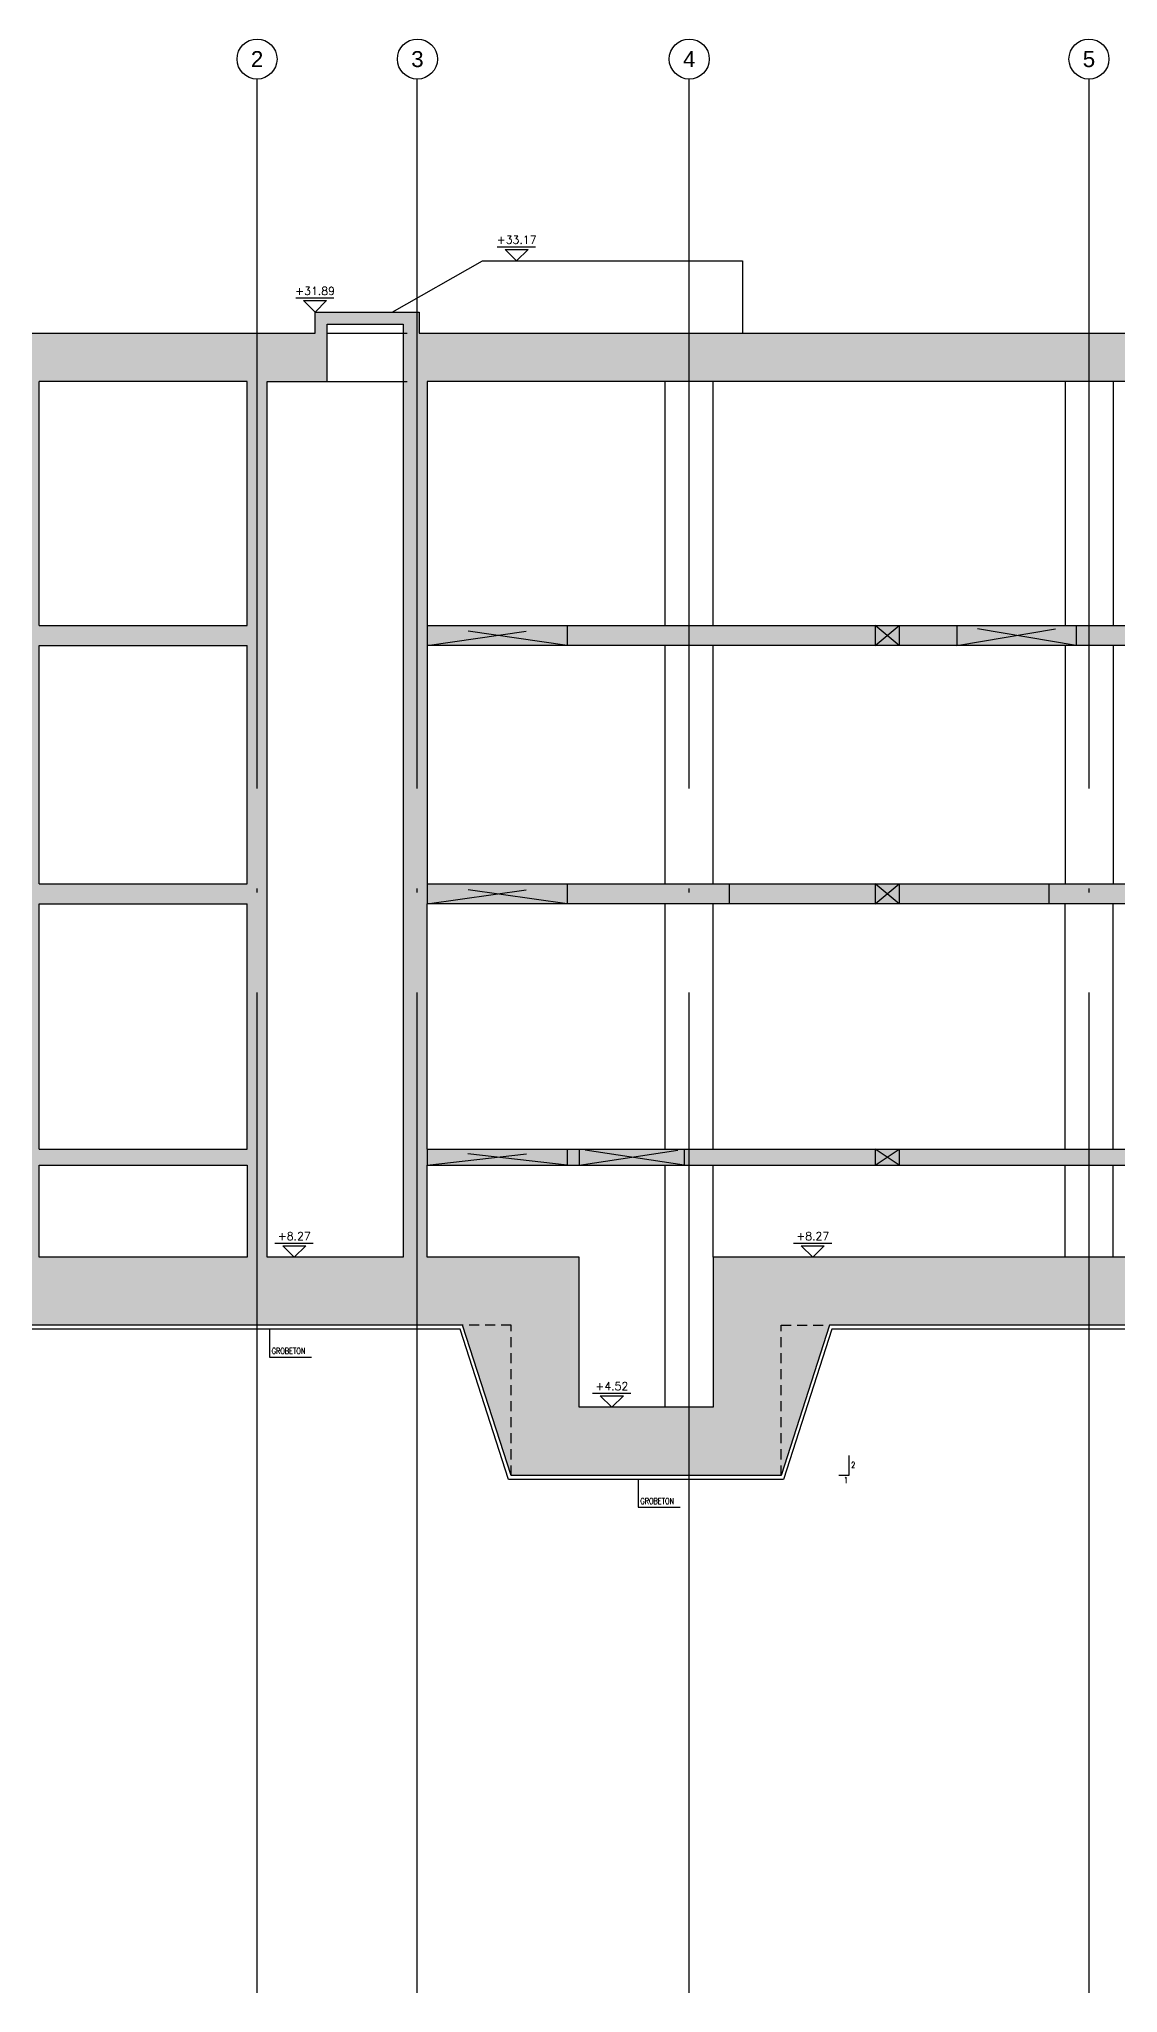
# Model space of a CAD drawing. Header units: millimetres. Extents: x 400408 to 401352, y 4543980 to 4544157.
# Drawn here: x 400633.78 to 400660.76, y 4544019.35 to 4544068.18 of the extents above; entities that cross this region are included whole.
import ezdxf
from ezdxf.enums import TextEntityAlignment as Align

# ---------------------------------------------------------------- set-up
doc = ezdxf.new("R2010")
doc.units = ezdxf.units.MM
for name, pattern in [('AKS', [3, 2.5, -0.25, 0, -0.25]), ('CIZGI', [0.4, 0.25, -0.15]), ('CONTINU', [0]), ('HIDDEN', [0.375, 0.25, -0.125])]:
    doc.linetypes.add(name, pattern=pattern)
for name, color, linetype in [('aks prota', 2, 'AKS'), ('caks prota', 4, 'Continuous'), ('görünüş prota', 4, 'Continuous'), ('kesik prota', 2, 'CIZGI'), ('kesit prota', 1, 'Continuous'), ('kesit tarama prota', 252, 'Continuous'), ('kot prota', 4, 'Continuous'), ('merdiven prota', 2, 'Continuous'), ('PRT-CST-rc_level', 6, 'Continuous'), ('PRT-CST-rc_levermark', 4, 'Continuous'), ('st_s_not yazısı', 6, 'Continuous'), ('st_s_not çizgisi', 4, 'CIZGI'), ('st_s_ölçü', 4, 'Continuous'), ('taks prota', 7, 'Continuous')]:
    doc.layers.add(name, color=color, linetype=linetype)
doc.styles.add('NOT', font='romanstw.shx')
doc.styles.add('OLCU', font='romanstw.shx')
doc.styles.add('TAKS', font='Arial Unicode.ttf')

# ---------------------------------------------------------------- blocks, each defined once
blk = doc.blocks.new('KOTK5')
at = {"layer": 'PRT-CST-rc_levermark'}
blk.add_line((217, 160), (-213, 160), dxfattribs=at)
blk.add_lwpolyline([(130, 130), (-130, 130), (0, 0)], close=True, dxfattribs=at)
at = {"layer": 'PRT-CST-rc_level', "style": 'OLCU'}
blk.add_attdef('000.00', text='', height=90, dxfattribs=at).set_placement((0, 193), align=Align.CENTER)

msp = doc.modelspace()

# ---------------------------------------------------------------- hatches: boundary and pattern name
at = {"layer": 'kesit tarama prota'}
h = msp.add_hatch(color=256, dxfattribs=at)
h.dxf.hatch_style = 1
h.paths.add_polyline_path([(400719.007, 4544024.228), (400694.741, 4544024.228), (400694.741, 4544025.858), (400740.506, 4544025.858), (400740.506, 4544024.228), (400720.347, 4544024.228), (400720.347, 4544021.678), (400753.947, 4544021.678), (400753.947, 4544024.228), (400753.947, 4544037.738), (400753.922, 4544037.738), (400753.922, 4544040.038), (400754.422, 4544040.038), (400754.422, 4544040.238), (400756.801, 4544040.238), (400756.801, 4544037.738), (400753.947, 4544037.738), (400753.947, 4544036.038), (400773.976, 4544036.038), (400775.185, 4544032.288), (400783.283, 4544032.288), (400783.283, 4544060.828), (400775.181, 4544060.828), (400775.181, 4544063.488), (400772.583, 4544063.488), (400772.583, 4544060.828), (400768.283, 4544060.828), (400768.283, 4544063.998), (400767.983, 4544063.998), (400767.983, 4544059.628), (400772.383, 4544059.628), (400772.383, 4544053.528), (400772.383, 4544053.028), (400772.383, 4544047.068), (400772.383, 4544046.568), (400772.383, 4544037.738), (400757.101, 4544037.738), (400757.101, 4544040.038), (400770.583, 4544040.038), (400770.583, 4544040.438), (400754.222, 4544040.438), (400754.222, 4544040.238), (400753.922, 4544040.238), (400753.922, 4544040.628), (400753.622, 4544040.628), (400753.622, 4544040.798), (400753.322, 4544040.798), (400753.322, 4544040.968), (400753.022, 4544040.968), (400753.022, 4544041.138), (400752.722, 4544041.138), (400752.722, 4544041.308), (400752.422, 4544041.308), (400752.422, 4544041.478), (400752.122, 4544041.478), (400752.122, 4544041.648), (400751.822, 4544041.648), (400751.822, 4544041.818), (400751.522, 4544041.818), (400751.522, 4544041.988), (400751.222, 4544041.988), (400751.222, 4544042.158), (400750.922, 4544042.158), (400750.922, 4544042.328), (400750.622, 4544042.328), (400750.622, 4544042.498), (400750.322, 4544042.498), (400750.322, 4544042.668), (400749.122, 4544042.668), (400749.122, 4544042.838), (400748.822, 4544042.838), (400748.822, 4544043.008), (400748.522, 4544043.008), (400748.522, 4544043.178), (400748.222, 4544043.178), (400748.222, 4544043.348), (400747.922, 4544043.348), (400747.922, 4544043.518), (400747.622, 4544043.518), (400747.622, 4544043.688), (400747.322, 4544043.688), (400747.322, 4544043.858), (400747.022, 4544043.858), (400747.022, 4544044.028), (400746.722, 4544044.028), (400746.722, 4544044.198), (400746.422, 4544044.198), (400746.422, 4544044.368), (400746.122, 4544044.368), (400746.122, 4544044.538), (400745.822, 4544044.538), (400745.822, 4544044.708), (400745.522, 4544044.708), (400745.522, 4544044.878), (400744.322, 4544044.878), (400744.322, 4544045.048), (400744.022, 4544045.048), (400744.022, 4544045.218), (400743.722, 4544045.218), (400743.722, 4544045.388), (400743.422, 4544045.388), (400743.422, 4544045.558), (400743.122, 4544045.558), (400743.122, 4544045.728), (400742.822, 4544045.728), (400742.822, 4544045.898), (400742.522, 4544045.898), (400742.522, 4544046.068), (400742.222, 4544046.068), (400742.222, 4544046.238), (400741.922, 4544046.238), (400741.922, 4544046.408), (400741.622, 4544046.408), (400741.622, 4544046.578), (400741.322, 4544046.578), (400741.322, 4544046.748), (400741.022, 4544046.748), (400741.022, 4544046.918), (400740.722, 4544046.918), (400740.722, 4544047.068), (400725.497, 4544047.068), (400725.497, 4544052.978), (400725.197, 4544052.978), (400725.197, 4544047.068), (400719.197, 4544047.068), (400719.197, 4544052.978), (400718.897, 4544052.978), (400718.897, 4544047.068), (400718.897, 4544046.968), (400718.647, 4544046.968), (400718.647, 4544047.068), (400703.387, 4544047.068), (400703.387, 4544046.568), (400738.171, 4544046.568), (400738.171, 4544045.068), (400742.493, 4544045.068), (400750.513, 4544040.438), (400705.687, 4544040.438), (400705.687, 4544040.038), (400751.001, 4544040.038), (400751.001, 4544037.738), (400730.217, 4544037.738), (400730.217, 4544039.988), (400729.917, 4544039.988), (400729.917, 4544037.738), (400712.917, 4544037.738), (400712.917, 4544039.988), (400712.617, 4544039.988), (400712.617, 4544037.738), (400705.787, 4544037.738), (400705.787, 4544036.738), (400750.885, 4544036.738), (400750.885, 4544032.278), (400705.787, 4544032.278), (400705.787, 4544030.778), (400703.687, 4544030.778), (400703.687, 4544032.278), (400686.376, 4544032.278), (400686.376, 4544032.078), (400686.076, 4544032.078), (400686.076, 4544032.468), (400685.786, 4544032.468), (400685.786, 4544032.638), (400685.496, 4544032.638), (400685.496, 4544032.808), (400685.206, 4544032.808), (400685.206, 4544032.978), (400684.916, 4544032.978), (400684.916, 4544033.148), (400684.626, 4544033.148), (400684.626, 4544033.318), (400684.336, 4544033.318), (400684.336, 4544033.488), (400684.046, 4544033.488), (400684.046, 4544033.658), (400683.756, 4544033.658), (400683.756, 4544033.828), (400683.466, 4544033.828), (400683.466, 4544033.998), (400683.176, 4544033.998), (400683.176, 4544034.168), (400682.886, 4544034.168), (400682.886, 4544034.338), (400682.596, 4544034.338), (400682.596, 4544034.508), (400682.306, 4544034.508), (400682.306, 4544034.678), (400682.016, 4544034.678), (400682.016, 4544034.848), (400681.726, 4544034.848), (400681.726, 4544035.018), (400680.236, 4544035.018), (400680.236, 4544035.188), (400679.946, 4544035.188), (400679.946, 4544035.358), (400679.656, 4544035.358), (400679.656, 4544035.528), (400679.366, 4544035.528), (400679.366, 4544035.698), (400679.076, 4544035.698), (400679.076, 4544035.868), (400678.786, 4544035.868), (400678.786, 4544036.038), (400678.496, 4544036.038), (400678.496, 4544036.208), (400678.206, 4544036.208), (400678.206, 4544036.378), (400677.916, 4544036.378), (400677.916, 4544036.548), (400677.626, 4544036.548), (400677.626, 4544036.718), (400677.336, 4544036.718), (400677.336, 4544036.888), (400677.046, 4544036.888), (400677.046, 4544037.058), (400676.756, 4544037.058), (400676.756, 4544037.228), (400676.466, 4544037.228), (400676.466, 4544037.398), (400676.176, 4544037.398), (400676.176, 4544037.568), (400675.886, 4544037.568), (400675.886, 4544037.738), (400674.396, 4544037.738), (400674.396, 4544037.908), (400674.106, 4544037.908), (400674.106, 4544038.078), (400673.816, 4544038.078), (400673.816, 4544038.248), (400673.526, 4544038.248), (400673.526, 4544038.418), (400673.236, 4544038.418), (400673.236, 4544038.588), (400672.946, 4544038.588), (400672.946, 4544038.758), (400672.656, 4544038.758), (400672.656, 4544038.928), (400672.366, 4544038.928), (400672.366, 4544039.098), (400672.076, 4544039.098), (400672.076, 4544039.268), (400671.786, 4544039.268), (400671.786, 4544039.438), (400671.496, 4544039.438), (400671.496, 4544039.608), (400671.206, 4544039.608), (400671.206, 4544039.778), (400670.916, 4544039.778), (400670.916, 4544039.948), (400670.626, 4544039.948), (400670.626, 4544040.118), (400670.336, 4544040.118), (400670.336, 4544040.288), (400670.046, 4544040.288), (400670.046, 4544040.438), (400643.483, 4544040.438), (400643.483, 4544046.568), (400651.033, 4544046.568), (400651.033, 4544047.068), (400643.483, 4544047.068), (400643.483, 4544053.028), (400679.943, 4544053.028), (400679.943, 4544053.528), (400643.483, 4544053.528), (400643.483, 4544059.628), (400661.79, 4544059.628), (400661.79, 4544062.208), (400661.49, 4544062.208), (400661.49, 4544060.828), (400643.283, 4544060.828), (400643.283, 4544061.358), (400640.683, 4544061.358), (400640.683, 4544060.828), (400632.583, 4544060.828), (400632.583, 4544036.038), (400644.373, 4544036.038), (400645.583, 4544032.288), (400652.333, 4544032.288), (400653.542, 4544036.038), (400669.334, 4544036.038), (400672.014, 4544030.678), (400681.302, 4544030.678), (400681.302, 4544032.278), (400680.236, 4544032.278), (400680.236, 4544034.818), (400681.382, 4544034.818), (400685.776, 4544032.242), (400685.776, 4544031.248), (400684.359, 4544031.248), (400684.359, 4544031.878), (400683.204, 4544031.878), (400683.204, 4544032.278), (400681.302, 4544032.278), (400681.302, 4544030.678), (400681.302, 4544024.228), (400681.302, 4544021.678), (400719.007, 4544021.678)])
h.paths.add_polyline_path([(400693.041, 4544026.158), (400693.041, 4544025.858), (400694.316, 4544025.858), (400694.316, 4544024.228), (400693.227, 4544024.228), (400691.544, 4544023.678), (400689.264, 4544023.678), (400687.581, 4544024.228), (400684.364, 4544024.228), (400684.364, 4544030.378), (400689.807, 4544030.378), (400689.807, 4544031.678), (400703.087, 4544031.678), (400703.087, 4544030.178), (400706.387, 4544030.178), (400706.387, 4544031.678), (400750.885, 4544031.678), (400750.885, 4544024.228), (400747.668, 4544024.228), (400745.985, 4544023.678), (400743.705, 4544023.678), (400742.022, 4544024.228), (400740.933, 4544024.228), (400740.933, 4544025.858), (400742.208, 4544025.858), (400742.208, 4544026.158)], flags=16)
h.paths.add_polyline_path([(400689.207, 4544030.778), (400686.076, 4544030.778), (400686.076, 4544031.878), (400686.576, 4544031.878), (400686.576, 4544032.078), (400689.207, 4544032.078)], flags=16)
h.paths.add_polyline_path([(400679.936, 4544032.278), (400673.714, 4544032.278), (400673.714, 4544037.138), (400673.714, 4544037.738), (400668.527, 4544037.738), (400668.527, 4544040.238), (400669.736, 4544040.238), (400673.714, 4544037.906), (400673.714, 4544037.738), (400673.714, 4544037.138), (400674.932, 4544037.138), (400679.936, 4544034.249)], flags=16)
h.paths.add_polyline_path([(400668.227, 4544037.738), (400650.933, 4544037.738), (400650.633, 4544037.738), (400650.633, 4544033.988), (400647.283, 4544033.988), (400647.283, 4544037.738), (400646.983, 4544037.738), (400643.483, 4544037.738), (400643.483, 4544040.038), (400668.227, 4544040.038)], flags=16)
h.paths.add_polyline_path([(400738.771, 4544045.568), (400738.771, 4544046.868), (400740.404, 4544046.868), (400742.627, 4544045.608), (400742.627, 4544045.568)], flags=16)
h.paths.add_polyline_path([(400744.322, 4544044.59), (400744.322, 4544044.678), (400745.169, 4544044.678), (400748.822, 4544042.608), (400748.822, 4544041.992)], flags=16)
h.paths.add_polyline_path([(400749.122, 4544041.818), (400749.122, 4544042.468), (400749.969, 4544042.468), (400753.622, 4544040.398), (400753.622, 4544037.738), (400751.501, 4544037.738), (400751.501, 4544040.445)], flags=16)
h.paths.add_polyline_path([(400642.883, 4544037.738), (400639.483, 4544037.738), (400639.483, 4544059.628), (400640.983, 4544059.628), (400640.983, 4544061.058), (400642.883, 4544061.058)], flags=16)
h.paths.add_polyline_path([(400638.983, 4544037.738), (400633.783, 4544037.738), (400633.783, 4544040.038), (400638.983, 4544040.038)], flags=16)
h.paths.add_polyline_path([(400638.983, 4544040.438), (400633.783, 4544040.438), (400633.783, 4544046.568), (400638.983, 4544046.568)], flags=16)
h.paths.add_polyline_path([(400638.983, 4544047.068), (400633.783, 4544047.068), (400633.783, 4544053.028), (400638.983, 4544053.028)], flags=16)
h.paths.add_polyline_path([(400638.983, 4544053.528), (400633.783, 4544053.528), (400633.783, 4544059.628), (400638.983, 4544059.628)], flags=16)
h.paths.add_polyline_path([(400772.985, 4544037.738), (400772.985, 4544063.288), (400774.881, 4544063.288), (400774.881, 4544059.628), (400776.385, 4544059.628), (400776.385, 4544037.738)], flags=16)
h.paths.add_polyline_path([(400776.885, 4544033.988), (400776.885, 4544040.038), (400782.083, 4544040.038), (400782.083, 4544037.738), (400782.083, 4544033.988)], flags=16)
h.paths.add_polyline_path([(400776.885, 4544040.438), (400776.885, 4544046.568), (400782.083, 4544046.568), (400782.083, 4544040.438)], flags=16)
h.paths.add_polyline_path([(400776.885, 4544047.068), (400776.885, 4544053.028), (400782.083, 4544053.028), (400782.083, 4544047.068)], flags=16)
h.paths.add_polyline_path([(400776.885, 4544053.528), (400776.885, 4544059.628), (400782.083, 4544059.628), (400782.083, 4544053.528)], flags=16)
h = msp.add_hatch(dxfattribs=at)
h.set_pattern_fill('DOTS', color=2, scale=0.05, angle=36)
h.set_pattern_definition([(36, (401030.68156, 4543716.28813), (-0.014547592, 0.087543451), [0, -0.079375])])
h.paths.add_polyline_path([(400659.033, 4544047.068), (400651.033, 4544047.068), (400651.033, 4544046.568), (400659.033, 4544046.568)])
h = msp.add_hatch(color=256, dxfattribs=at)
h.dxf.hatch_style = 1
h.paths.add_polyline_path([(400663.033, 4544047.068), (400659.033, 4544047.068), (400659.033, 4544046.568), (400663.033, 4544046.568)])

# ---------------------------------------------------------------- linework, layer by layer
at = {"layer": 'aks prota', "ltscale": 10}
for p, q in [((400639.233, 4544019.353), (400639.233, 4544067.182)), ((400643.233, 4544019.353), (400643.233, 4544067.182)), ((400650.033, 4544019.353), (400650.033, 4544067.182)), ((400660.033, 4544019.353), (400660.033, 4544067.182))]:
    msp.add_line(p, q, dxfattribs=at)
at = {"layer": 'caks prota', "ltscale": 0.05}
for centre in [(400639.233, 4544067.682), (400643.242, 4544067.682), (400650.038, 4544067.682), (400660.031, 4544067.682)]:
    msp.add_circle(centre, 0.5, dxfattribs=at)
at = {"layer": 'görünüş prota', "color": 4}
for p, q in [((400649.433, 4544053.528), (400649.433, 4544059.628)), ((400650.633, 4544053.528), (400650.633, 4544059.628)), ((400659.433, 4544059.628), (400659.433, 4544053.528)), ((400660.633, 4544059.628), (400660.633, 4544053.528)), ((400649.433, 4544047.068), (400649.433, 4544053.028)), ((400650.633, 4544047.068), (400650.633, 4544053.028)), ((400659.433, 4544053.028), (400659.433, 4544047.068)), ((400660.633, 4544053.028), (400660.633, 4544047.068)), ((400649.433, 4544040.438), (400649.433, 4544046.568)), ((400650.633, 4544040.438), (400650.633, 4544046.568)), ((400659.433, 4544040.438), (400659.433, 4544046.568)), ((400660.633, 4544040.438), (400660.633, 4544046.568)), ((400649.433, 4544033.988), (400649.433, 4544040.038)), ((400650.633, 4544037.738), (400650.633, 4544040.038)), ((400659.433, 4544037.738), (400659.433, 4544040.038)), ((400660.633, 4544037.738), (400660.633, 4544040.038))]:
    msp.add_line(p, q, dxfattribs=at)
for points in [[(400642.609, 4544061.358), (400644.868, 4544062.638), (400651.368, 4544062.638), (400651.368, 4544060.828)], [(400640.983, 4544061.358), (400642.983, 4544061.358)], [(400640.983, 4544060.828), (400642.983, 4544060.828)], [(400640.983, 4544059.628), (400642.983, 4544059.628)], [(400651.033, 4544047.068), (400659.033, 4544047.068)], [(400659.033, 4544046.568), (400651.033, 4544046.568)]]:
    msp.add_lwpolyline(points, dxfattribs=at)
at = {"layer": 'görünüş prota'}
msp.add_lwpolyline([(400677.921, 4544030.578), (400671.952, 4544030.578), (400669.272, 4544035.938), (400653.604, 4544035.938), (400652.394, 4544032.188), (400645.521, 4544032.188), (400644.311, 4544035.938), (400632.483, 4544035.938), (400632.483, 4544036.038)], dxfattribs=at)
at = {"layer": 'kesik prota'}
for points in [[(400645.583, 4544032.288), (400645.583, 4544036.038), (400644.373, 4544036.038)], [(400652.333, 4544032.288), (400652.333, 4544036.038), (400653.542, 4544036.038)]]:
    msp.add_lwpolyline(points, dxfattribs=at)
at = {"layer": 'kesit prota', "color": 1}
for p, q in [((400633.783, 4544053.528), (400633.783, 4544059.628)), ((400638.983, 4544053.528), (400638.983, 4544059.628)), ((400633.783, 4544053.528), (400638.983, 4544053.528)), ((400633.783, 4544047.068), (400633.783, 4544053.028)), ((400633.783, 4544053.028), (400638.983, 4544053.028)), ((400638.983, 4544047.068), (400638.983, 4544053.028)), ((400633.783, 4544047.068), (400638.983, 4544047.068)), ((400633.783, 4544040.438), (400633.783, 4544046.568)), ((400633.783, 4544046.568), (400638.983, 4544046.568)), ((400638.983, 4544040.438), (400638.983, 4544046.568)), ((400643.483, 4544040.438), (400643.483, 4544046.568)), ((400633.783, 4544040.438), (400638.983, 4544040.438)), ((400633.783, 4544040.038), (400638.983, 4544040.038))]:
    msp.add_line(p, q, dxfattribs=at)
at = {"layer": 'kesit prota'}
for points in [[(400632.583, 4544060.828), (400640.683, 4544060.828), (400640.683, 4544061.358), (400643.283, 4544061.358), (400643.283, 4544060.828), (400661.49, 4544060.828), (400661.49, 4544062.528), (400661.59, 4544062.528), (400661.59, 4544062.208), (400661.79, 4544062.208), (400661.79, 4544059.628), (400643.483, 4544059.628), (400643.483, 4544053.528), (400698.237, 4544053.528), (400698.237, 4544053.028), (400683.854, 4544053.028), (400683.854, 4544052.728), (400679.943, 4544052.728), (400679.943, 4544053.528)], [(400679.943, 4544053.028), (400643.483, 4544053.028), (400643.483, 4544047.068), (400651.033, 4544047.068), (400651.033, 4544046.568), (400643.483, 4544046.568)], [(400663.033, 4544046.568), (400659.033, 4544046.568), (400659.033, 4544047.068), (400663.033, 4544047.068), (400663.033, 4544046.568)], [(400643.483, 4544040.438), (400670.046, 4544040.438)], [(400681.302, 4544030.678), (400672.014, 4544030.678), (400669.334, 4544036.038), (400653.542, 4544036.038), (400652.333, 4544032.288), (400645.583, 4544032.288), (400644.373, 4544036.038), (400632.583, 4544036.038)]]:
    msp.add_lwpolyline(points, dxfattribs=at)
at = {"layer": 'kesit prota', "color": 1}
for points in [[(400639.483, 4544059.628), (400640.983, 4544059.628), (400640.983, 4544061.058), (400642.883, 4544061.058), (400642.883, 4544037.738), (400639.483, 4544037.738), (400639.483, 4544059.628)], [(400638.983, 4544059.628), (400633.783, 4544059.628)], [(400638.983, 4544040.038), (400638.983, 4544037.738), (400633.783, 4544037.738), (400633.783, 4544040.038)], [(400650.633, 4544033.988), (400647.283, 4544033.988), (400647.283, 4544037.738), (400646.983, 4544037.738), (400646.983, 4544037.738), (400643.483, 4544037.738), (400643.483, 4544040.038), (400668.227, 4544040.038), (400668.227, 4544037.738), (400650.933, 4544037.738), (400650.933, 4544037.738), (400650.633, 4544037.738), (400650.633, 4544033.988)]]:
    msp.add_lwpolyline(points, dxfattribs=at)
at = {"layer": 'merdiven prota', "linetype": 'HIDDEN', "ltscale": 10}
for points in [[(400643.483, 4544053.528), (400643.483, 4544053.028), (400646.983, 4544053.528), (400646.983, 4544053.028), (400643.483, 4544053.528)], [(400655.283, 4544053.028), (400654.683, 4544053.528), (400654.683, 4544053.028), (400655.283, 4544053.528), (400655.283, 4544053.028)], [(400659.709, 4544053.028), (400656.729, 4544053.528), (400656.729, 4544053.028), (400659.709, 4544053.528), (400659.709, 4544053.028)], [(400643.483, 4544047.068), (400643.483, 4544046.568), (400646.983, 4544047.068), (400646.983, 4544046.568), (400643.483, 4544047.068)], [(400655.283, 4544046.568), (400654.683, 4544047.068), (400654.683, 4544046.568), (400655.283, 4544047.068), (400655.283, 4544046.568)], [(400643.483, 4544040.438), (400643.483, 4544040.038), (400646.983, 4544040.438), (400646.983, 4544040.038), (400643.483, 4544040.438)], [(400647.283, 4544040.438), (400647.283, 4544040.038), (400649.908, 4544040.438), (400649.908, 4544040.038), (400647.283, 4544040.438)], [(400655.283, 4544040.038), (400654.683, 4544040.438), (400654.683, 4544040.038), (400655.283, 4544040.438), (400655.283, 4544040.038)]]:
    msp.add_lwpolyline(points, dxfattribs=at)
at = {"layer": 'st_s_not çizgisi', "linetype": 'CONTINU'}
for points in [[(400639.54, 4544035.938), (400639.54, 4544035.243), (400640.596, 4544035.243)], [(400648.758, 4544032.188), (400648.758, 4544031.493), (400649.814, 4544031.493)]]:
    msp.add_lwpolyline(points, dxfattribs=at)
at = {"layer": 'st_s_ölçü', "ltscale": 0.1}
msp.add_lwpolyline([(400654.031, 4544032.788), (400654.031, 4544032.288), (400653.781, 4544032.288)], dxfattribs=at)

# ---------------------------------------------------------------- block references
at = {"layer": 'kot prota', "linetype": 'CONTINU', "ltscale": 0.1}
ref = msp.add_blockref('KOTK5', (400645.722, 4544062.638), dxfattribs=dict(at, xscale=-0.002222222222222222, yscale=0.002222222222222222, zscale=0.002222222222222222, rotation=359.9999999999902))
ref.add_attrib('000.00', '+33.17', dxfattribs={"layer": 'PRT-CST-rc_level', "height": 0.2, "style": 'OLCU'}).set_placement((400645.722, 4544063.067), align=Align.CENTER)
ref = msp.add_blockref('KOTK5', (400640.683, 4544061.358), dxfattribs=dict(at, xscale=-0.002222222222222222, yscale=0.002222222222222222, zscale=0.002222222222222222, rotation=359.9999999999902))
ref.add_attrib('000.00', '+31.89', dxfattribs={"layer": 'PRT-CST-rc_level', "height": 0.2, "style": 'OLCU'}).set_placement((400640.683, 4544061.787), align=Align.CENTER)
ref = msp.add_blockref('KOTK5', (400640.163, 4544037.738), dxfattribs=dict(at, xscale=-0.002222222222222222, yscale=0.002222222222222222, zscale=0.002222222222222222, rotation=359.9999999999902))
ref.add_attrib('000.00', '+8.27', dxfattribs={"layer": 'PRT-CST-rc_level', "height": 0.2, "style": 'OLCU'}).set_placement((400640.163, 4544038.167), align=Align.CENTER)
ref = msp.add_blockref('KOTK5', (400653.126, 4544037.738), dxfattribs=dict(at, xscale=-0.002222222222222222, yscale=0.002222222222222222, zscale=0.002222222222222222, rotation=359.9999999999902))
ref.add_attrib('000.00', '+8.27', dxfattribs={"layer": 'PRT-CST-rc_level', "height": 0.2, "style": 'OLCU'}).set_placement((400653.126, 4544038.167), align=Align.CENTER)
ref = msp.add_blockref('KOTK5', (400648.103, 4544033.988), dxfattribs=dict(at, xscale=-0.002222222222222222, yscale=0.002222222222222222, zscale=0.002222222222222222, rotation=359.9999999999902))
ref.add_attrib('000.00', '+4.52', dxfattribs={"layer": 'PRT-CST-rc_level', "height": 0.2, "style": 'OLCU'}).set_placement((400648.103, 4544034.417), align=Align.CENTER)

# ---------------------------------------------------------------- texts
at = {"layer": 'st_s_not yazısı', "ltscale": 0.05, "style": 'NOT', "width": 0.8}
for p in [(400639.598, 4544035.396), (400648.815, 4544031.646)]:
    msp.add_text('GROBETON', height=0.15, dxfattribs=at).set_placement(p, align=Align.MIDDLE_LEFT)
for s, p in [('2', (400654.086, 4544032.472)), ('1', (400653.903, 4544032.094))]:
    msp.add_text(s, height=0.15, dxfattribs=at).set_placement(p)
at = {"layer": 'taks prota', "style": 'TAKS'}
for s, p in [('2', (400639.233, 4544067.682)), ('3', (400643.242, 4544067.682)), ('4', (400650.038, 4544067.682)), ('5', (400660.031, 4544067.682))]:
    msp.add_text(s, height=0.4, dxfattribs=at).set_placement(p, align=Align.MIDDLE_CENTER)

doc.saveas('drawing.dxf')
